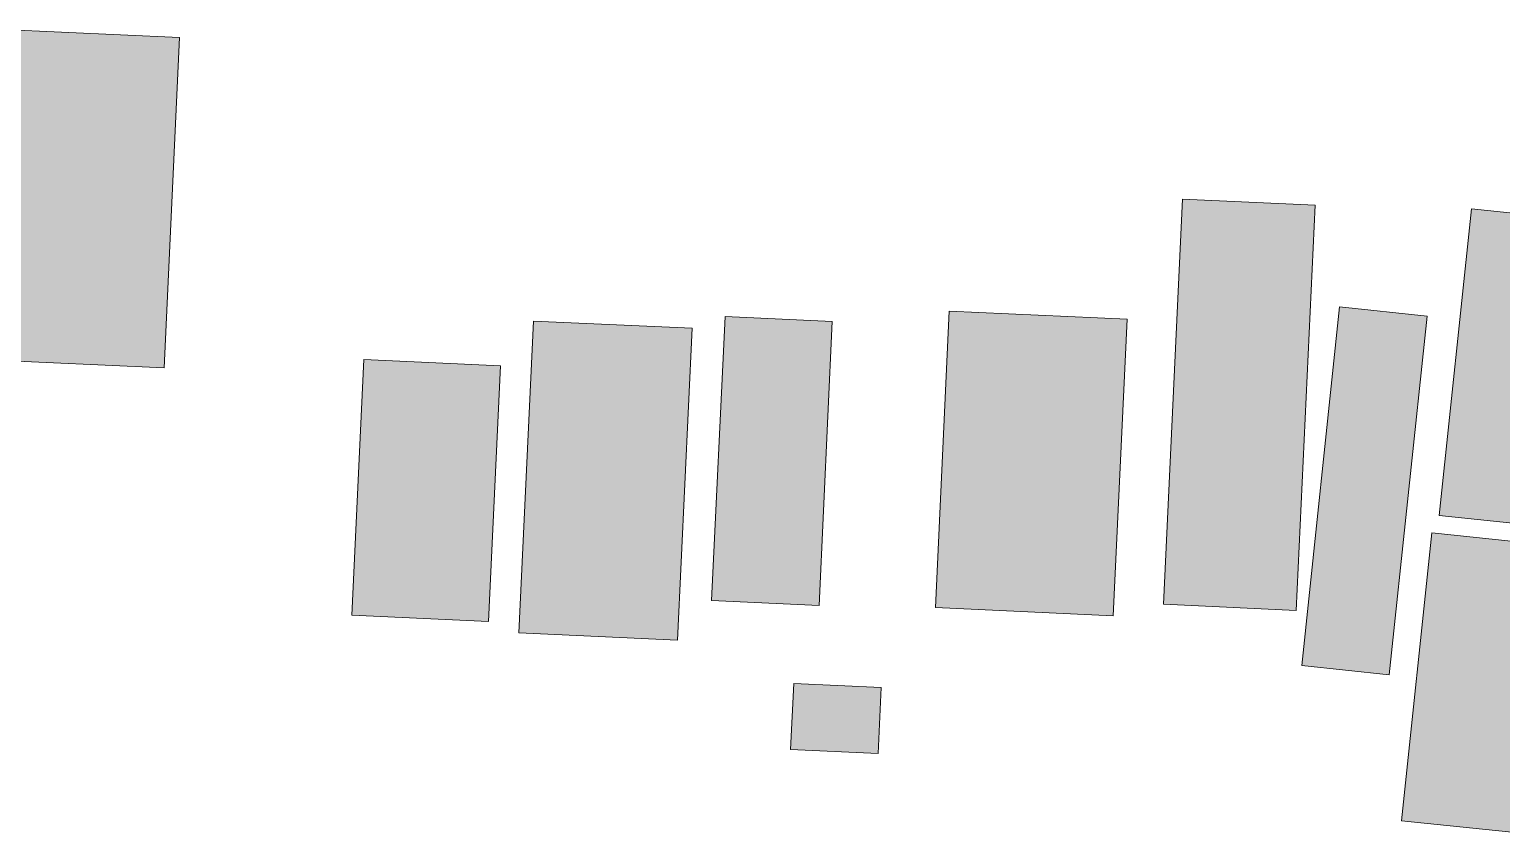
# Model space of a CAD drawing. Header units: metres. Extents: x 305909 to 307171, y 9156037 to 9156671.
# Drawn here: x 306185.9 to 306291.5, y 9156566.2 to 9156624.1 of the extents above; entities that cross this region are included whole.
import ezdxf

# ---------------------------------------------------------------- set-up
doc = ezdxf.new("R2010")
doc.units = ezdxf.units.M
doc.layers.add('K-BANGUNAN_LUAR_TAPAK', color=7, linetype='Continuous', lineweight=9, true_color=0xdedede)

msp = doc.modelspace()

# ---------------------------------------------------------------- hatches: boundary and pattern name
at = {"layer": 'K-BANGUNAN_LUAR_TAPAK', "true_color": 0xe8e8e6}
h = msp.add_hatch(color=254, dxfattribs=at)
h.dxf.hatch_style = 1
h.paths.add_polyline_path([(306183.96, 9156624.07), (306196.67, 9156623.49), (306195.56, 9156599.76), (306182.85, 9156600.35), (306183.96, 9156624.07)])
h = msp.add_hatch(color=254, dxfattribs=at)
h.dxf.hatch_style = 1
h.paths.add_polyline_path([(306268.64, 9156611.88), (306278.17, 9156611.45), (306276.81, 9156582.34), (306267.29, 9156582.79), (306268.64, 9156611.88)])
h = msp.add_hatch(color=254, dxfattribs=at)
h.dxf.hatch_style = 1
h.paths.add_polyline_path([(306289.4, 9156611.18), (306299.95, 9156610.09), (306297.62, 9156588.07), (306287.08, 9156589.16), (306289.4, 9156611.18)])
h = msp.add_hatch(color=254, dxfattribs=at)
h.dxf.hatch_style = 1
h.paths.add_polyline_path([(306279.93, 9156604.14), (306286.21, 9156603.49), (306283.49, 9156577.73), (306277.21, 9156578.38), (306279.93, 9156604.14)])
h = msp.add_hatch(color=254, dxfattribs=at)
h.dxf.hatch_style = 1
h.paths.add_polyline_path([(306222.08, 9156603.13), (306233.46, 9156602.62), (306232.41, 9156580.21), (306221.03, 9156580.73), (306222.08, 9156603.13)])
h = msp.add_hatch(color=254, dxfattribs=at)
h.dxf.hatch_style = 1
h.paths.add_polyline_path([(306235.82, 9156603.45), (306243.52, 9156603.1), (306242.57, 9156582.71), (306234.86, 9156583.07), (306235.82, 9156603.45)])
h = msp.add_hatch(color=254, dxfattribs=at)
h.dxf.hatch_style = 1
h.paths.add_polyline_path([(306251.91, 9156603.84), (306264.67, 9156603.26), (306263.68, 9156581.96), (306250.92, 9156582.55), (306251.91, 9156603.84)])
h = msp.add_hatch(color=254, dxfattribs=at)
h.dxf.hatch_style = 1
h.paths.add_polyline_path([(306209.91, 9156600.36), (306219.7, 9156599.92), (306218.84, 9156581.55), (306209.04, 9156582.01), (306209.91, 9156600.36)])
h = msp.add_hatch(color=254, dxfattribs=at)
h.dxf.hatch_style = 1
h.paths.add_polyline_path([(306286.54, 9156587.91), (306296.78, 9156586.85), (306294.61, 9156566.18), (306284.36, 9156567.24), (306286.54, 9156587.91)])
h = msp.add_hatch(color=254, dxfattribs=at)
h.dxf.hatch_style = 1
h.paths.add_polyline_path([(306240.76, 9156577.09), (306247.03, 9156576.8), (306246.8, 9156572.07), (306240.53, 9156572.36), (306240.76, 9156577.09)])

# ---------------------------------------------------------------- linework, layer by layer
at = {"layer": 'K-BANGUNAN_LUAR_TAPAK', "color": 9, "lineweight": 9, "true_color": 0xc8c8c6}
for points in [[(306183.96, 9156624.07), (306196.67, 9156623.49), (306195.56, 9156599.76), (306182.85, 9156600.35), (306183.96, 9156624.07)], [(306268.64, 9156611.88), (306278.17, 9156611.45), (306276.81, 9156582.34), (306267.29, 9156582.79), (306268.64, 9156611.88)], [(306289.4, 9156611.18), (306299.95, 9156610.09), (306297.62, 9156588.07), (306287.08, 9156589.16), (306289.4, 9156611.18)], [(306279.93, 9156604.14), (306286.21, 9156603.49), (306283.49, 9156577.73), (306277.21, 9156578.38), (306279.93, 9156604.14)], [(306222.08, 9156603.13), (306233.46, 9156602.62), (306232.41, 9156580.21), (306221.03, 9156580.73), (306222.08, 9156603.13)], [(306235.82, 9156603.45), (306243.52, 9156603.1), (306242.57, 9156582.71), (306234.86, 9156583.07), (306235.82, 9156603.45)], [(306251.91, 9156603.84), (306264.67, 9156603.26), (306263.68, 9156581.96), (306250.92, 9156582.55), (306251.91, 9156603.84)], [(306209.91, 9156600.36), (306219.7, 9156599.92), (306218.84, 9156581.55), (306209.04, 9156582.01), (306209.91, 9156600.36)], [(306286.54, 9156587.91), (306296.78, 9156586.85), (306294.61, 9156566.18), (306284.36, 9156567.24), (306286.54, 9156587.91)], [(306240.76, 9156577.09), (306247.03, 9156576.8), (306246.8, 9156572.07), (306240.53, 9156572.36), (306240.76, 9156577.09)]]:
    msp.add_lwpolyline(points, close=True, dxfattribs=at)

doc.saveas('drawing.dxf')
